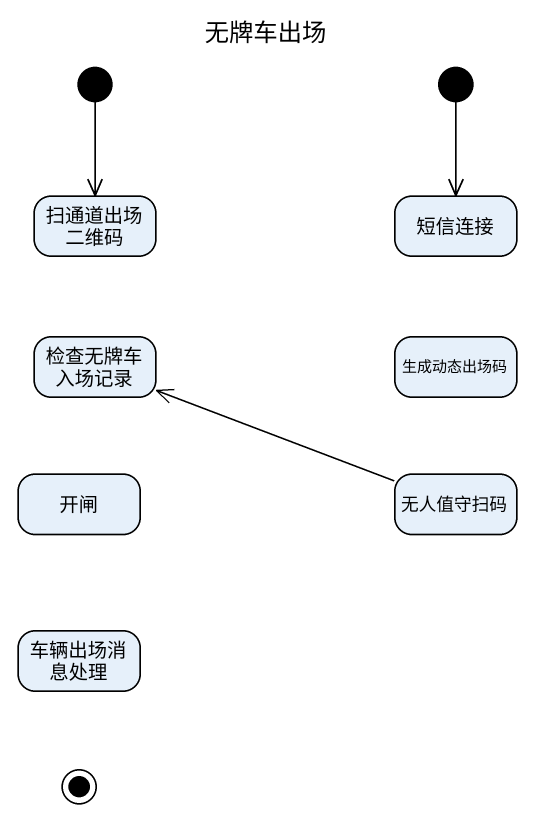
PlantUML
@startuml
title 无牌车出场
hide empty description
state initial1 <<start>>
state initial2 <<start>>
state 扫通道出场二维码
state 短信连接
state 检查无牌车入场记录
state 生成动态出场码
state 开闸
state 无人值守扫码
state 车辆出场消息处理
state final1 <<end>>
initial1 --> 扫通道出场二维码
initial2 --> 短信连接
无人值守扫码 -left-> 检查无牌车入场记录
@enduml
